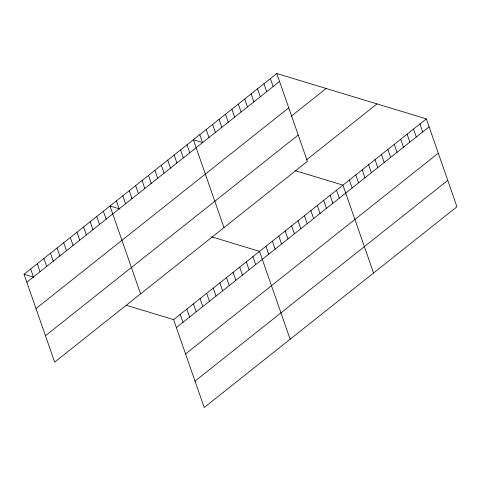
<?xml version="1.0" encoding="UTF-8"?>
<svg xmlns="http://www.w3.org/2000/svg" width="481" height="481" viewBox="0 0 481 481"><rect width="100%" height="100%" fill="white"/><g stroke="black" fill="none" stroke-linecap="round" stroke-linejoin="round"><path stroke-width="0.72" d="M276.797 73.509L307.401 161.382L54.654 362.121L24.05 274.242L276.797 73.509L426.346 118.879L456.95 206.758L204.203 407.491L173.599 319.618L126.305 305.267M26.822 282.197L279.569 81.463M36.003 308.574L288.756 107.834M291.155 116.276L326.148 88.48M45.467 335.744L298.214 135.011M306.421 159.957L376.996 103.908M173.599 319.618L426.346 118.879M176.371 327.573L429.118 126.84M185.552 353.95L438.305 153.211M195.015 381.12L447.763 180.381M202.988 142.659L193.392 139.749L223.996 227.627M294.961 170.569L342.941 185.125L373.545 272.998M119.583 208.904L109.987 205.994L140.584 293.867M211.556 236.808L259.536 251.365L290.133 339.243M24.05 274.242L33.646 277.152M419.931 123.978L422.703 131.932M413.516 129.07L416.287 137.031M407.1 134.169L409.872 142.123M400.685 139.262L403.457 147.222M394.27 144.36L397.041 152.315M387.854 149.453L390.626 157.413M381.439 154.551L384.205 162.506M375.024 159.644L377.789 167.604M368.602 164.742L371.374 172.697M362.187 169.835L364.959 177.796M355.772 174.934L358.543 182.888M349.356 180.026L352.128 187.987M336.526 190.217L339.297 198.178M330.11 195.316L332.882 203.271M323.695 200.409L326.467 208.369M317.28 205.507L320.045 213.462M270.382 78.601L273.154 86.562M310.864 210.6L313.63 218.56M263.967 83.7L266.739 91.655M304.443 215.698L307.215 223.653M257.551 88.793L260.323 96.753M298.028 220.791L300.799 228.752M251.136 93.891L253.908 101.846M291.612 225.89L294.384 233.844M244.721 98.984L247.493 106.944M285.197 230.982L287.969 238.943M238.305 104.082L241.077 112.037M278.782 236.081L281.553 244.035M231.89 109.175L234.656 117.136M272.366 241.173L275.138 249.134M225.469 114.274L228.241 122.228M265.951 246.272L268.723 254.227M219.053 119.366L221.825 127.327M212.638 124.465L215.41 132.419M252.922 256.62L255.694 264.574M206.223 129.557L208.994 137.518M246.314 261.868L249.086 269.823M199.807 134.656L202.579 142.61M239.7 267.117L242.472 275.072M233.093 272.366L235.864 280.321M186.977 144.847L189.748 152.802M226.485 277.615L229.251 285.576M180.561 149.94L183.333 157.9M219.871 282.87L222.643 290.825M174.146 155.038L176.918 162.993M213.263 288.119L216.035 296.074M167.731 160.131L170.496 168.091M206.65 293.368L209.421 301.322M161.309 165.23L164.081 173.184M200.042 298.617L202.814 306.571M154.894 170.322L157.666 178.283M193.428 303.866L196.2 311.826M148.479 175.421L151.25 183.375M142.063 180.513L144.835 188.474M186.82 309.115L189.592 317.075M135.648 185.612L138.42 193.566M180.213 314.37L182.978 322.324M129.233 190.704L132.004 198.665M122.817 195.803L125.589 203.758M116.402 200.896L119.174 208.856M103.373 211.243L106.145 219.198M96.765 216.492L99.537 224.447M90.151 221.741L92.923 229.702M83.544 226.99L86.315 234.95M76.93 232.245L79.702 240.199M70.322 237.494L73.094 245.448M63.714 242.743L66.48 250.697M57.101 247.992L59.872 255.952M50.493 253.24L53.265 261.201M43.879 258.495L46.651 266.45M37.271 263.744L40.043 271.699M30.658 268.993L33.429 276.948"/></g></svg>
